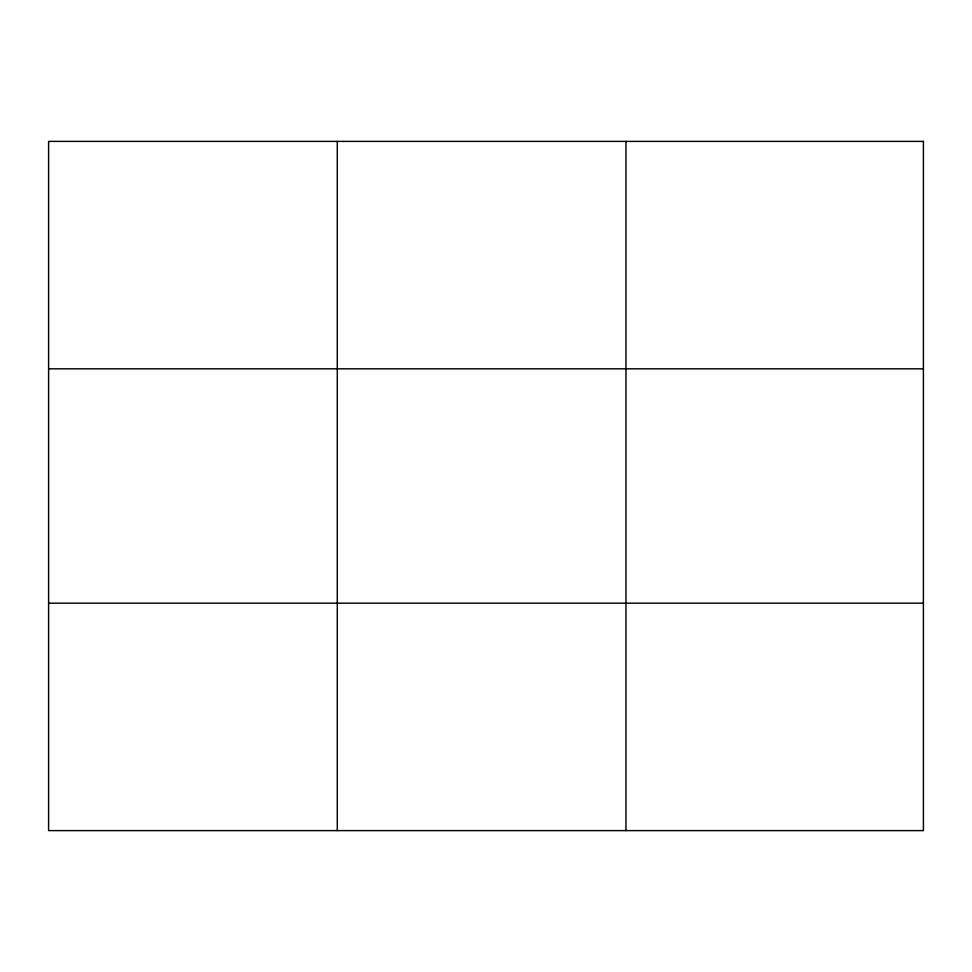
<?xml version="1.0" encoding="UTF-8"?>
<svg xmlns="http://www.w3.org/2000/svg" width="972" height="972" viewBox="0 0 972 972"><rect width="100%" height="100%" fill="white"/><g stroke="black" fill="none" stroke-linecap="round" stroke-linejoin="round"><path stroke-width="1.46" d="M337.284 141.39L337.284 830.61M625.968 141.39L625.968 830.61M48.6 368.825L923.4 368.825M48.6 603.175L923.4 603.175M923.4 141.39L923.4 830.61L48.6 830.61L48.6 141.39L923.4 141.39"/></g></svg>
